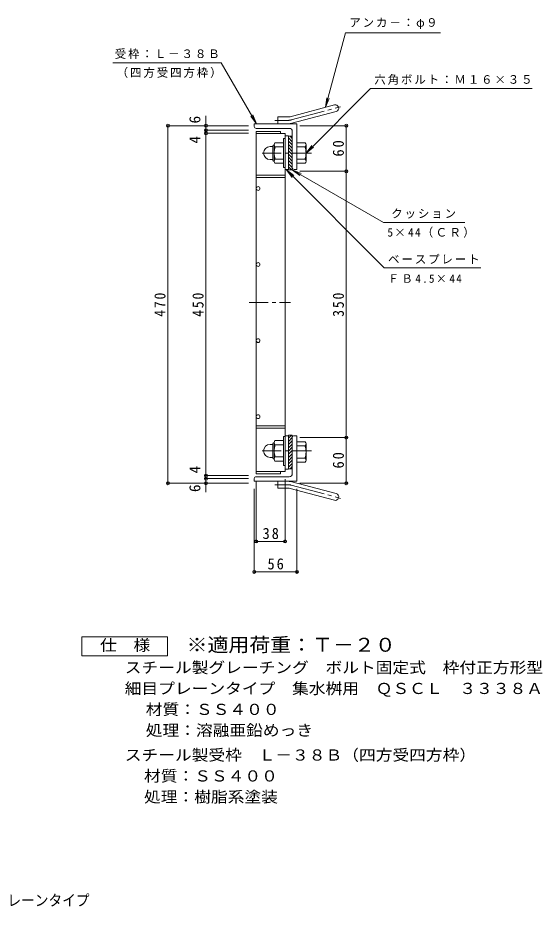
# Model space of a CAD drawing. Units: millimetres at full size, sheet at 1:5; some dimension numbers follow another scale. Extents: x -767 to 798, y -688 to 573.
# Drawn here: x 109 to 798, y -664 to 505 of the extents above; entities that cross this region are included whole.
import ezdxf
from ezdxf.enums import TextEntityAlignment as Align

# ---------------------------------------------------------------- set-up
doc = ezdxf.new("R2010")
doc.units = ezdxf.units.MM
doc.header["$LTSCALE"] = 5
doc.header["$PDMODE"] = 32
doc.header["$PDSIZE"] = 4
doc.linetypes.add('CHAIN1', pattern=[8, 5, -1, 1, -1])
doc.linetypes.add('CHAIN2', pattern=[12, 9, -1, 1, -1])
for name, color, linetype, lineweight in [('E-1', 2, 'Continuous', 9), ('E-2', 3, 'Continuous', 9), ('E-4', 7, 'Continuous', 9), ('E-5', 7, 'Continuous', 9), ('F-5_F-5ﾚｲﾔ', 2, 'Continuous', 9)]:
    doc.layers.add(name, color=color, linetype=linetype, lineweight=lineweight)
doc.styles.add('ＭＳ ゴシック', font='')
doc.styles.get('ＭＳ ゴシック').set_extended_font_data('MS Gothic')

msp = doc.modelspace()

# ---------------------------------------------------------------- linework, layer by layer
at = {"layer": 'E-1'}
for p, q in [((466.628, 375.255), (524.819, 390.847)), ((450.483, 365.948), (450.483, 374.948)), ((464.298, 374.948), (450.483, 374.948)), ((468.957, 366.561), (527.148, 382.154)), ((475.483, 365.948), (419.483, 365.948)), ((419.483, 362.448), (419.483, 365.948)), ((475.483, 365.948), (475.483, 305.948)), ((465.483, 359.948), (421.983, 359.948)), ((469.483, 355.948), (469.483, 305.448)), ((457.683, 340.948), (446.722, 340.948)), ((457.683, 346.448), (457.683, 308.448)), ((459.983, 346.448), (457.683, 346.448)), ((464.483, 305.448), (464.483, 349.448)), ((469.483, 349.448), (464.483, 349.448)), ((469.483, 342.368), (464.483, 347.368)), ((469.483, 338.126), (464.483, 343.126)), ((469.483, 346.611), (466.646, 349.448)), ((475.483, 340.948), (486.445, 340.948)), ((440.173, 335.948), (443.683, 335.948)), ((443.683, 318.248), (443.683, 336.648)), ((445.483, 338.448), (445.683, 338.448)), ((445.683, 338.198), (445.683, 316.698)), ((457.683, 335.448), (446.722, 335.448)), ((469.483, 333.883), (464.483, 338.883)), ((469.483, 329.641), (464.483, 334.64)), ((469.483, 325.398), (464.483, 330.398)), ((475.483, 335.448), (486.445, 335.448)), ((487.683, 338.448), (487.483, 338.448)), ((487.483, 338.198), (487.483, 316.698)), ((440.183, 318.948), (443.683, 318.948)), ((445.483, 316.448), (445.683, 316.448)), ((457.683, 319.448), (446.722, 319.448)), ((469.483, 321.155), (464.483, 326.155)), ((469.483, 316.913), (464.483, 321.913)), ((469.483, 312.67), (464.483, 317.67)), ((475.483, 319.448), (486.445, 319.448)), ((487.683, 316.448), (487.483, 316.448)), ((457.683, 313.948), (446.722, 313.948)), ((459.983, 308.448), (457.683, 308.448)), ((469.483, 308.427), (464.483, 313.427)), ((468.22, 305.448), (464.483, 309.185)), ((469.483, 305.448), (464.483, 305.448)), ((471.983, 305.948), (475.483, 305.948)), ((475.483, 313.948), (486.445, 313.948)), ((457.683, -83.053), (457.683, -45.053)), ((459.983, -45.053), (457.683, -45.053)), ((464.483, -43.552), (464.483, -87.552)), ((468.22, -43.552), (464.483, -47.289)), ((469.483, -43.552), (464.483, -43.552)), ((469.483, -46.531), (464.483, -51.531)), ((469.483, -94.052), (469.483, -43.552)), ((471.983, -44.052), (475.483, -44.052)), ((475.483, -104.052), (475.483, -44.052)), ((440.183, -55.553), (443.683, -55.553)), ((443.683, -54.853), (443.683, -73.253)), ((445.483, -53.053), (445.683, -53.053)), ((445.683, -74.803), (445.683, -53.303)), ((457.683, -50.553), (446.722, -50.553)), ((457.683, -56.053), (446.722, -56.053)), ((469.483, -50.774), (464.483, -55.774)), ((469.483, -55.017), (464.483, -60.017)), ((475.483, -52.052), (486.445, -52.052)), ((475.483, -57.552), (486.445, -57.552)), ((487.683, -54.552), (487.483, -54.552)), ((487.483, -76.303), (487.483, -54.802)), ((469.483, -59.259), (464.483, -64.259)), ((469.483, -63.502), (464.483, -68.502)), ((469.483, -67.745), (464.483, -72.744)), ((440.173, -72.553), (443.683, -72.553)), ((445.483, -75.053), (445.683, -75.053)), ((457.683, -72.053), (446.722, -72.053)), ((457.683, -77.553), (446.722, -77.553)), ((469.483, -71.987), (464.483, -76.987)), ((469.483, -76.23), (464.483, -81.23)), ((469.483, -80.472), (464.483, -85.472)), ((475.483, -73.552), (486.445, -73.552)), ((475.483, -79.052), (486.445, -79.052)), ((487.683, -76.552), (487.483, -76.552)), ((459.983, -83.053), (457.683, -83.053)), ((469.483, -87.552), (464.483, -87.552)), ((469.483, -84.715), (466.646, -87.552)), ((419.483, -100.552), (419.483, -104.052)), ((475.483, -104.052), (419.483, -104.052)), ((465.483, -98.052), (421.983, -98.052)), ((450.483, -104.052), (450.483, -113.052)), ((468.957, -104.666), (527.148, -120.258)), ((464.298, -113.052), (450.483, -113.052)), ((466.628, -113.359), (524.819, -128.951))]:
    msp.add_line(p, q, dxfattribs=at)
at = {"layer": 'E-1', "linetype": 'CHAIN2'}
for p, q in [((467.792, 370.908), (532.959, 388.369)), ((464.298, 370.448), (446.678, 370.448)), ((464.298, -108.552), (446.678, -108.552)), ((467.792, -109.012), (532.959, -126.473))]:
    msp.add_line(p, q, dxfattribs=at)
at = {"layer": 'E-1', "linetype": 'CHAIN1'}
for p, q in [((494.884, 327.448), (428.382, 327.448)), ((494.884, -64.053), (428.382, -64.053))]:
    msp.add_line(p, q, dxfattribs=at)
at = {"layer": 'E-1'}
for centre, radius, start, end in [((525.983, 386.5), 4.5, 285.00014, 104.99991), ((464.298, 383.948), 9, 270, 285.00002), ((421.983, 362.448), 2.5, 180, 270), ((464.298, 383.948), 18, 270, 285), ((465.483, 355.948), 4, 0, 90), ((449.843, 338.198), 4.16, 138.61835, 221.37988), ((483.323, 338.198), 4.16, 318.62012, 41.38165), ((440.173, 327.458), 8.49, 90, 180), ((440.183, 327.448), 8.5, 180, 270), ((445.483, 336.648), 1.8, 90, 180), ((469.683, 327.448), 24, 160.52881, 199.47119), ((463.483, 327.448), 24, 340.52881, 19.47119), ((445.483, 318.248), 1.8, 180, 270), ((449.843, 316.698), 4.16, 138.62012, 221.38165), ((483.323, 316.698), 4.16, 318.61835, 41.37988), ((471.983, 308.448), 2.5, 180, 270), ((471.983, -46.552), 2.5, 90, 180), ((440.183, -64.053), 8.5, 90, 180), ((445.483, -54.853), 1.8, 90, 180), ((449.843, -53.303), 4.16, 138.61835, 221.37988), ((469.683, -64.053), 24, 160.52881, 199.47119), ((463.483, -65.552), 24, 340.52881, 19.47119), ((483.323, -54.802), 4.16, 318.62012, 41.38165), ((440.173, -64.063), 8.49, 180, 270), ((445.483, -73.253), 1.8, 180, 270), ((449.843, -74.803), 4.16, 138.62012, 221.38165), ((483.323, -76.303), 4.16, 318.61835, 41.37988), ((421.983, -100.552), 2.5, 90, 180), ((464.298, -122.052), 18, 75, 90), ((465.483, -94.052), 4, 270, 0), ((464.298, -122.052), 9, 74.99998, 90), ((525.983, -124.604), 4.5, 255.00009, 74.99986)]:
    msp.add_arc(centre, radius, start, end, dxfattribs=at)
at = {"layer": 'E-1', "linetype": 'CHAIN2'}
for centre, start, end in [((464.298, 383.948), 270, 284.99995), ((464.298, -122.052), 75.00005, 90)]:
    msp.add_arc(centre, 13.5, start, end, dxfattribs=at)
at = {"layer": 'E-2'}
for p, q in [((421.983, -94.054), (421.983, 355.947)), ((421.983, 355.947), (453.983, 355.947)), ((421.983, 352.947), (459.983, 352.947)), ((453.983, 355.947), (453.983, 352.947)), ((459.983, 352.947), (459.983, -91.054)), ((464.483, 349.947), (459.983, 349.947)), ((464.483, 305.947), (464.483, 349.947)), ((464.483, 305.947), (459.983, 305.947)), ((459.983, 298.447), (421.983, 298.447)), ((459.983, 295.447), (421.983, 295.447)), ((459.983, -31.054), (421.983, -31.054)), ((459.983, -34.054), (421.983, -34.054)), ((464.483, -44.054), (459.983, -44.054)), ((464.483, -44.054), (464.483, -88.054)), ((421.983, -91.054), (459.983, -91.054)), ((453.983, -94.054), (453.983, -91.054)), ((464.483, -88.054), (459.983, -88.054)), ((421.983, -94.054), (453.983, -94.054))]:
    msp.add_line(p, q, dxfattribs=at)
at = {"layer": 'E-2', "linetype": 'CHAIN1'}
msp.add_line((412.812, 130.946), (467.252, 130.946), dxfattribs=at)
at = {"layer": 'E-2'}
for centre in [(424.483, 280.947), (424.483, 180.947), (424.483, 80.947), (424.483, -19.054)]:
    msp.add_circle(centre, 2.5, dxfattribs=at)
at = {"layer": 'E-4'}
for p, q in [((355.983, 363.448), (355.983, 376.324)), ((304.483, 363.448), (411.983, 363.448)), ((305.983, -106.553), (305.983, 363.448)), ((355.983, 357.448), (355.983, 363.448)), ((541.983, 363.448), (479.483, 363.448)), ((540.483, 303.448), (540.483, 363.448)), ((354.483, 357.448), (411.983, 357.448)), ((354.483, 353.448), (411.983, 353.448)), ((355.983, 353.448), (355.983, 357.448)), ((355.983, -96.553), (355.983, 353.448)), ((541.983, 303.448), (479.483, 303.448)), ((540.483, -46.553), (540.483, 303.448)), ((541.983, -46.553), (479.483, -46.553)), ((540.483, -106.553), (540.483, -46.553)), ((354.483, -96.553), (411.983, -96.553)), ((354.483, -100.553), (411.983, -100.553)), ((355.983, -100.553), (355.983, -96.553)), ((355.983, -106.553), (355.983, -100.553)), ((421.983, -184.554), (421.983, -104.054)), ((459.983, -184.554), (459.983, -101.054)), ((304.483, -106.553), (411.983, -106.553)), ((355.983, -106.553), (355.983, -118.194)), ((419.483, -224.554), (419.483, -114.052)), ((475.483, -224.554), (475.483, -114.052)), ((541.983, -106.553), (479.483, -106.553)), ((421.983, -183.054), (459.983, -183.054)), ((419.483, -223.054), (475.483, -223.054))]:
    msp.add_line(p, q, dxfattribs=at)
for p in [(305.983, 363.448), (355.983, 363.448), (540.483, 363.448), (355.983, 357.448), (355.983, 353.448), (540.483, 303.448), (540.483, -46.553), (305.983, -106.553), (355.983, -96.553), (355.983, -100.553), (355.983, -106.553), (540.483, -106.553), (421.983, -183.054), (459.983, -183.054), (419.483, -223.054), (475.483, -223.054)]:
    msp.add_point(p, dxfattribs=at)
at = {"layer": 'E-5'}
for p, q in [((664.443, 485.459), (539.443, 485.459)), ((233.597, 446.133), (376.097, 446.133)), ((422.392, 365.948), (376.097, 446.133)), ((513.262, 387.75), (518.045, 399.299)), ((422.392, 365.948), (414.782, 375.865)), ((422.392, 365.948), (417.608, 377.497)), ((487.483, 327.448), (495.093, 337.365)), ((487.483, 327.448), (497.4, 335.058)), ((461.734, 305.447), (469.344, 295.53)), ((469.483, 305.448), (589.458, 236.181)), ((469.483, 305.448), (481.032, 300.664)), ((469.483, 305.448), (479.4, 297.838)), ((589.458, 236.181), (696.344, 236.181)), ((590.429, 176.752), (717.496, 176.752))]:
    msp.add_line(p, q, dxfattribs=at)
for points in [[(539.443, 485.459), (513.262, 387.75), (514.893, 400.143)], [(487.483, 327.448), (572.275, 412.24), (784.775, 412.24)], [(590.429, 176.752), (461.734, 305.447), (471.651, 297.837)]]:
    msp.add_lwpolyline(points, dxfattribs=at)
at = {"layer": 'F-5_F-5ﾚｲﾔ'}
msp.add_lwpolyline([(192.936, -333.585), (192.936, -308.585), (305.436, -308.585), (305.436, -333.585)], close=True, dxfattribs=at)

# ---------------------------------------------------------------- texts
at = {"layer": 'E-4', "color": 2, "style": 'ＭＳ ゴシック'}
for s, p in [('6', (352.983, 366.324)), ('4', (352.983, 339.975)), ('4', (352.983, -93.657)), ('6', (352.983, -118.194))]:
    msp.add_text(s, height=14.66, rotation=90, dxfattribs=at).set_placement(p, align=Align.BOTTOM_LEFT)
at = {"layer": 'E-4', "color": 2, "char_height": 14.66, "attachment_point": 7, "rotation": 90, "style": 'ＭＳ ゴシック'}
for s, insert in [('\\T1.27;\\W0.95;60', (537.483, 322.823)), ('\\T1.27;\\W0.9;470', (302.983, 112.198)), ('\\T1.27;\\W0.9;450', (352.983, 112.198)), ('\\T1.27;\\W0.9;350', (537.483, 112.198)), ('\\T1.27;\\W0.95;60', (537.483, -87.178))]:
    msp.add_mtext(s, dxfattribs=dict(at, insert=insert))
at = {"layer": 'E-4', "color": 2, "char_height": 14.66, "attachment_point": 7, "style": 'ＭＳ ゴシック'}
for s, insert in [('\\T1.27;\\W0.95;38', (430.358, -180.054)), ('\\T1.27;\\W0.95;56', (436.858, -220.054))]:
    msp.add_mtext(s, dxfattribs=dict(at, insert=insert))
at = {"layer": 'E-5', "char_height": 11, "attachment_point": 7, "style": 'ＭＳ ゴシック'}
for s, insert in [('\\T1.17;アンカ－：φ９', (544.443, 490.459)), ('\\T1.17;受枠：Ｌ－３８Ｂ', (236.097, 451.133)), ('\\T1.17;（四方受四方枠）', (238.597, 426.133)), ('\\T1.17;六角ボルト：Ｍ１６×３５', (577.275, 417.24)), ('\\T1.17;クッション', (599.531, 241.181)), ('\\T1.21;5×44（ＣＲ）', (594.458, 216.181)), ('\\T1.17;ベースプレート', (595.429, 181.752)), ('\\T1.26;\\W0.95;ＦＢ4.5×44', (595.429, 156.752))]:
    msp.add_mtext(s, dxfattribs=dict(at, insert=insert))
at = {"layer": 'F-5_F-5ﾚｲﾔ', "style": 'ＭＳ ゴシック'}
for s, width, p in [('仕\u3000様', 1.1, (216.686, -331.085)), ('スチール製グレーチング\u3000ボルト固定式\u3000枠付正方形型', 1.1, (249.186, -360.545)), ('細目プレーンタイプ\u3000集水桝用\u3000ＱＳＣＬ\u3000３３３８Ａ', 1.1, (249.186, -388.046)), ('材質：ＳＳ４００', 1.1, (276.792, -415.544)), ('処理：溶融亜鉛めっき', 1.1, (276.792, -443.045)), ('スチール製受枠\u3000Ｌ－３８Ｂ（四方受四方枠）', 1.1, (249.186, -475.545)), ('材質：ＳＳ４００', 1.1, (274.542, -503.045)), ('処理：樹脂系塗装', 1.1, (274.542, -530.545)), ('スチール製グレーチング\u3000ボルト固定式\u3000枠付正方形型\u3000細目プレーンタイプ', 0.9, (-426.973, -666.554))]:
    msp.add_text(s, height=14.66, dxfattribs=dict(at, width=width)).set_placement(p, align=Align.BOTTOM_LEFT)
at = {"layer": 'F-5_F-5ﾚｲﾔ', "color": 3, "style": 'ＭＳ ゴシック', "width": 1.1}
msp.add_text('※適用荷重：Ｔ－２０', height=18.33, dxfattribs=at).set_placement((330.436, -333.585), align=Align.BOTTOM_LEFT)

doc.saveas('drawing.dxf')
